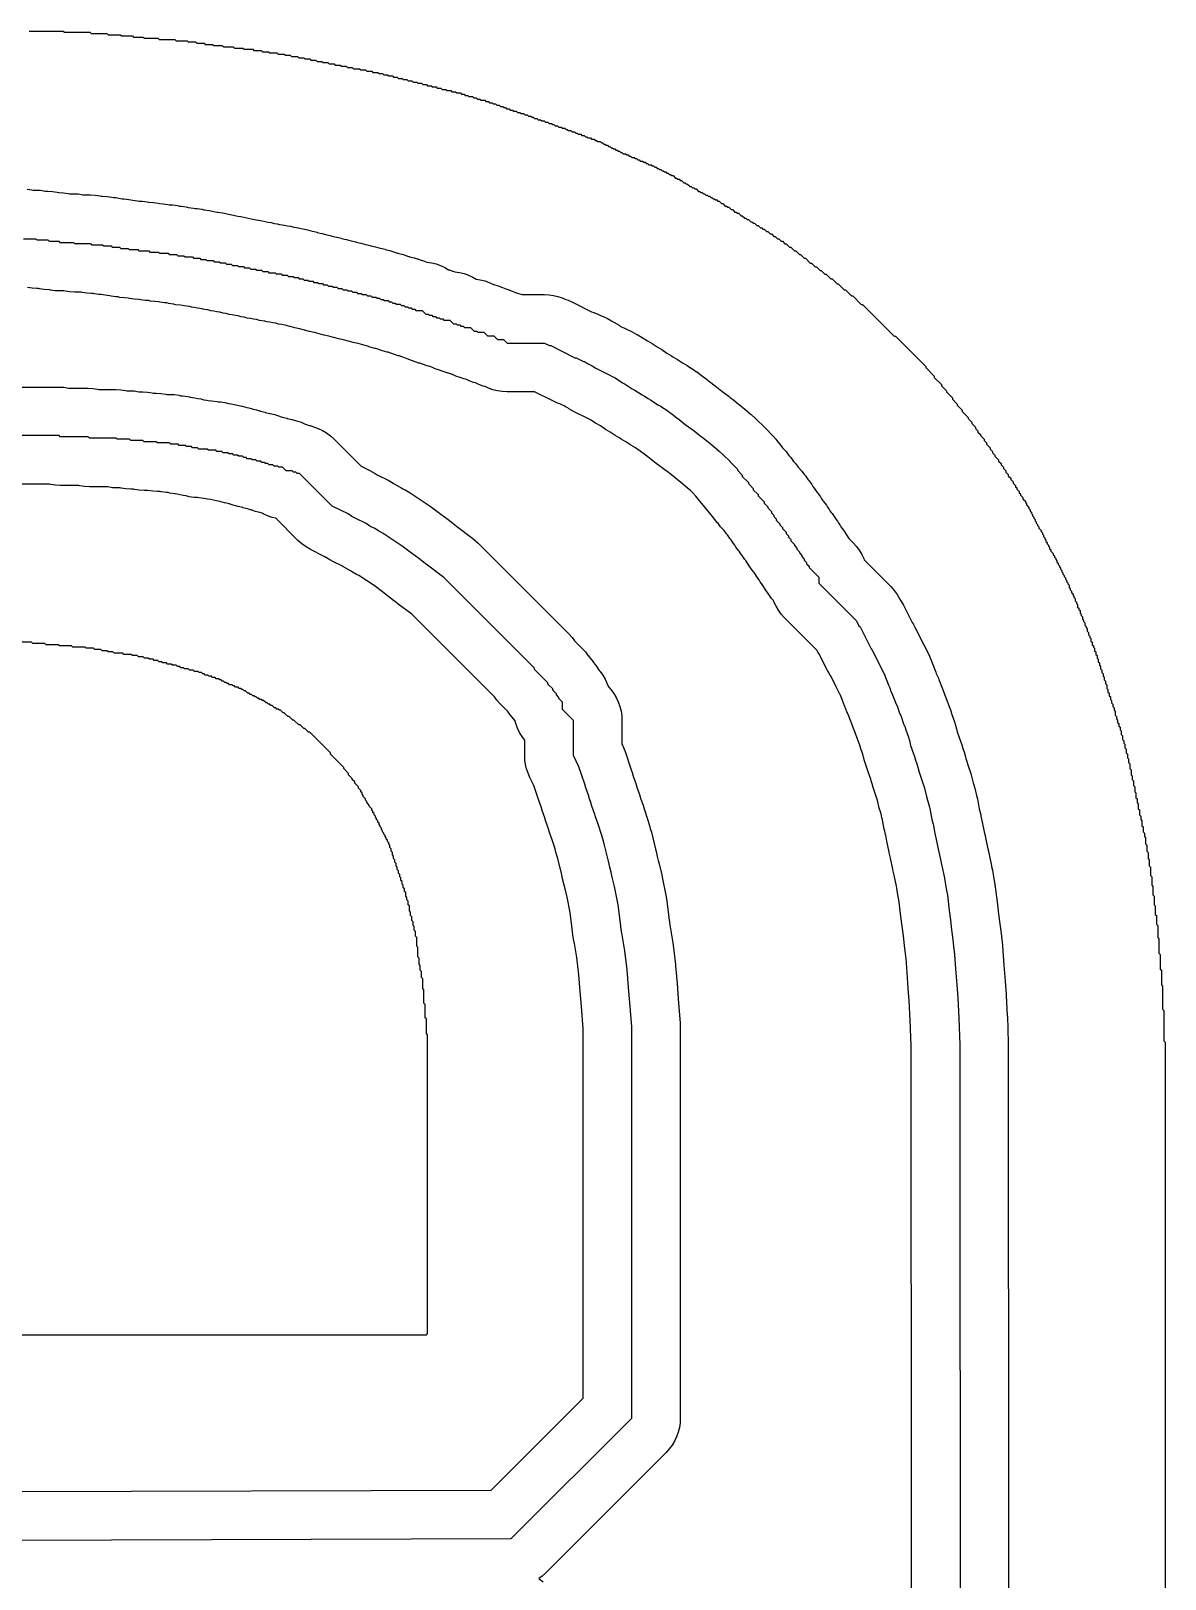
# Model space of a CAD drawing. Header units: millimetres. Extents: x 0 to 1800, y 0 to 406.
# Drawn here: x 373.5 to 466.8, y 188.8 to 316.2 of the extents above; entities that cross this region are included whole.
import ezdxf

# ---------------------------------------------------------------- set-up
doc = ezdxf.new("R2010")
doc.units = ezdxf.units.MM
for name, color, linetype in [('CENTERLINE', 1, 'Continuous'), ('GROOVE_8MM', 3, 'Continuous'), ('OUTLINE', 7, 'Continuous')]:
    doc.layers.add(name, color=color, linetype=linetype)

msp = doc.modelspace()

# ---------------------------------------------------------------- linework, layer by layer
at = {"layer": 'CENTERLINE'}
for points in [[(372.84, 299.11), (373.84, 299.11), (373.94, 299.01), (374.84, 299.01), (374.94, 298.91), (375.74, 298.91), (375.84, 298.81), (376.94, 298.81), (377.04, 298.71), (378.34, 298.71), (378.44, 298.61), (379.34, 298.61), (379.44, 298.51), (380.04, 298.51), (380.14, 298.41), (380.74, 298.41), (380.84, 298.31), (381.44, 298.31), (381.54, 298.21), (382.24, 298.21), (382.34, 298.11), (383.14, 298.11), (383.24, 298.01), (383.94, 298.01), (384.04, 297.91), (384.74, 297.91), (384.84, 297.81), (385.44, 297.81), (385.54, 297.71), (386.04, 297.71), (386.14, 297.61), (386.74, 297.61), (386.84, 297.51), (387.34, 297.51), (387.44, 297.41), (387.84, 297.41), (387.94, 297.31), (388.44, 297.31), (388.54, 297.21), (388.94, 297.21), (389.04, 297.11), (389.44, 297.11), (389.54, 297.01), (389.94, 297.01), (390.04, 296.91), (390.44, 296.91), (390.54, 296.81), (390.94, 296.81), (391.04, 296.71), (391.44, 296.71), (391.54, 296.61), (391.94, 296.61), (392.04, 296.51), (392.44, 296.51), (392.54, 296.41), (392.94, 296.41), (393.04, 296.31), (393.54, 296.31), (393.64, 296.21), (394.04, 296.21), (394.14, 296.11), (394.54, 296.11), (394.64, 296.01), (395.04, 296.01), (395.14, 295.91), (395.44, 295.91), (395.54, 295.81), (395.84, 295.81), (395.94, 295.71), (396.24, 295.71), (396.34, 295.61), (396.64, 295.61), (396.74, 295.51), (397.04, 295.51), (397.14, 295.41), (397.44, 295.41), (397.54, 295.31), (397.84, 295.31), (397.94, 295.21), (398.24, 295.21), (398.34, 295.11), (398.64, 295.11), (398.74, 295.01), (399.04, 295.01), (399.14, 294.91), (399.44, 294.91), (399.54, 294.81), (399.84, 294.81), (399.94, 294.71), (400.24, 294.71), (400.34, 294.61), (400.64, 294.61), (400.74, 294.51), (401.04, 294.51), (401.14, 294.41), (401.44, 294.41), (401.54, 294.31), (401.84, 294.31), (401.94, 294.21), (402.14, 294.21), (402.24, 294.11), (402.44, 294.11), (402.54, 294.01), (402.84, 294.01), (402.94, 293.91), (403.14, 293.91), (403.24, 293.81), (403.44, 293.81), (403.54, 293.71), (403.84, 293.71), (403.94, 293.61), (404.14, 293.61), (404.24, 293.51), (404.44, 293.51), (404.54, 293.41), (404.74, 293.41), (404.84, 293.31), (405.04, 293.31), (405.14, 293.21), (405.64, 293.21), (405.94, 292.91), (406.14, 292.91), (406.24, 292.81), (406.44, 292.81), (406.54, 292.71), (406.74, 292.71), (406.84, 292.61), (407.04, 292.61), (407.14, 292.51), (407.34, 292.51), (407.44, 292.41), (407.94, 292.41), (408.24, 292.11), (408.44, 292.11), (408.54, 292.01), (408.74, 292.01), (408.84, 291.91), (409.04, 291.91), (409.14, 291.81), (409.64, 291.81), (409.94, 291.51), (410.14, 291.51), (410.24, 291.41), (410.74, 291.41), (411.04, 291.11), (411.54, 291.11), (411.84, 290.81), (412.34, 290.81), (412.64, 290.51), (415.73, 290.51), (416.13, 290.31), (416.23, 290.31), (418.23, 289.31), (418.33, 289.31), (418.93, 289.01), (419.01, 289.01), (419.25, 288.85), (419.65, 288.65), (419.95, 288.45), (421.09, 287.88), (421.29, 287.78), (421.49, 287.68), (421.55, 287.65), (422.15, 287.25), (422.35, 287.15), (422.95, 286.75), (423.15, 286.65), (423.75, 286.25), (423.95, 286.15), (424.25, 285.95), (424.45, 285.85), (425.05, 285.45), (425.25, 285.35), (425.28, 285.33), (425.58, 285.13), (425.79, 284.99), (425.82, 284.97), (426.22, 284.67), (426.62, 284.37), (426.81, 284.22), (427.31, 283.82), (427.92, 283.37), (428.32, 283.07), (428.51, 282.92), (428.81, 282.69), (429.18, 282.39), (429.65, 282), (430.09, 281.63), (430.44, 281.33), (431, 280.78), (431, 280.75), (431.6, 280.15), (431.6, 280.05), (432, 279.65), (432, 279.55), (432.5, 279.05), (432.5, 278.95), (432.9, 278.55), (432.9, 278.45), (433.3, 278.05), (433.3, 277.95), (433.8, 277.45), (433.8, 277.35), (434.1, 277.05), (434.1, 276.95), (434.4, 276.65), (434.4, 276.55), (434.6, 276.35), (434.6, 276.25), (434.8, 276.05), (434.8, 275.95), (435.1, 275.65), (435.1, 275.55), (435.3, 275.35), (435.3, 275.25), (435.6, 274.95), (435.6, 274.85), (435.8, 274.65), (435.8, 274.55), (436, 274.35), (436, 274.25), (436.3, 273.95), (436.3, 273.85), (436.5, 273.65), (436.5, 273.55), (436.7, 273.35), (436.7, 273.25), (436.9, 273.05), (436.9, 272.95), (437.1, 272.75), (437.1, 272.65), (437.3, 272.45), (437.3, 272.35), (437.5, 272.15), (437.5, 272.05), (438.3, 271.25), (438.3, 270.75), (441.4, 267.66), (441.6, 267.26), (441.7, 267.16), (442.6, 265.36), (442.7, 265.26), (443.34, 263.96), (443.34, 263.96), (443.74, 263.16), (443.84, 262.86), (443.94, 262.66), (444.04, 262.36), (444.14, 262.16), (444.24, 261.86), (444.34, 261.66), (444.44, 261.36), (444.54, 261.16), (444.64, 260.86), (444.74, 260.66), (444.94, 260.06), (445.04, 259.86), (445.24, 259.26), (445.34, 259.06), (445.37, 258.99), (445.47, 258.69), (445.57, 258.39), (445.67, 258.09), (445.76, 257.81), (445.86, 257.41), (446.17, 256.49), (446.27, 256.19), (446.37, 255.89), (446.46, 255.61), (446.56, 255.21), (446.87, 254.29), (446.96, 254.01), (447.16, 253.21), (447.26, 252.91), (447.4, 252.33), (447.41, 252.32), (447.43, 252.21), (447.61, 251.32), (447.71, 250.92), (447.73, 250.81), (447.83, 250.31), (448.01, 249.42), (448.11, 249.02), (448.31, 248.02), (448.41, 247.62), (448.43, 247.51), (448.61, 246.62), (448.64, 246.48), (448.73, 245.94), (448.83, 245.34), (448.88, 245.08), (449.03, 243.82), (449.13, 243.02), (449.23, 242.22), (449.33, 241.42), (449.4, 240.9), (449.46, 240.2), (449.55, 239.02), (449.65, 237.72), (449.74, 236.64), (449.82, 234.96), (449.9, 232.78), (450, 72.08)], [(371.86, 192.01), (412.98, 192.13), (422.9, 202.05), (422.9, 234.25), (422.74, 236.25), (422.64, 237.5), (422.52, 238.93), (422.34, 240.51), (422.12, 241.83), (422.04, 242.26), (421.98, 242.77), (421.79, 244.3), (421.49, 245.79), (421.3, 246.58), (421.2, 246.98), (421.1, 247.38), (421.09, 247.39), (420.99, 247.89), (420.64, 249.3), (420.54, 249.6), (420.44, 250), (420.13, 250.92), (420.03, 251.22), (419.93, 251.52), (419.83, 251.82), (419.73, 252.12), (419.63, 252.42), (419.53, 252.72), (419.43, 253.02), (419.33, 253.32), (419.23, 253.62), (419.13, 253.92), (419.03, 254.22), (418.56, 255.65), (418.1, 256.57), (418.1, 259.46), (417.2, 260.36), (417.2, 260.96), (416.9, 261.26), (416.9, 261.36), (416.7, 261.56), (416.7, 261.66), (416.4, 261.96), (416.4, 262.06), (416, 262.46), (416, 262.56), (414.9, 263.66), (414.9, 263.76), (407.43, 271.23), (406.08, 272.24), (405.89, 272.39), (405.39, 272.79), (404.78, 273.24), (404.01, 273.82), (402.45, 274.86), (402.05, 275.06), (401.75, 275.26), (401.35, 275.46), (401.05, 275.66), (400.15, 276.11), (400.15, 276.11), (399.85, 276.26), (399.55, 276.46), (398.25, 277.11), (395.56, 279.8), (395.36, 279.8), (395.26, 279.9), (395.06, 279.9), (394.96, 280), (394.46, 280), (394.16, 280.3), (393.86, 280.3), (393.76, 280.4), (393.46, 280.4), (393.36, 280.5), (393.06, 280.5), (392.96, 280.6), (392.76, 280.6), (392.66, 280.7), (392.46, 280.7), (392.36, 280.8), (392.06, 280.8), (391.96, 280.9), (391.66, 280.9), (391.56, 281), (391.26, 281), (391.16, 281.1), (390.96, 281.1), (390.86, 281.2), (390.56, 281.2), (390.46, 281.3), (390.16, 281.3), (390.06, 281.4), (389.76, 281.4), (389.66, 281.5), (389.26, 281.5), (389.16, 281.6), (388.76, 281.6), (388.66, 281.7), (388.06, 281.7), (387.96, 281.8), (387.26, 281.8), (387.16, 281.9), (386.76, 281.9), (386.66, 282), (386.26, 282), (386.16, 282.1), (385.66, 282.1), (385.56, 282.2), (384.96, 282.2), (384.86, 282.3), (383.86, 282.3), (383.76, 282.4), (382.76, 282.4), (382.66, 282.5), (381.66, 282.5), (381.56, 282.6), (380.56, 282.6), (380.46, 282.7), (378.26, 282.7), (378.16, 282.8), (375.86, 282.8), (375.76, 282.9), (359.38, 282.9)]]:
    msp.add_lwpolyline(points, dxfattribs=at)
at = {"layer": 'GROOVE_8MM'}
for points in [[(373.13, 303.19), (373.52, 303.13), (373.62, 303.11), (373.84, 303.11), (374.23, 303.09), (374.62, 303.03), (374.72, 303.01), (374.84, 303.01), (375.23, 302.99), (375.62, 302.93), (375.72, 302.91), (375.74, 302.91), (376.13, 302.89), (376.52, 302.83), (376.62, 302.81), (376.94, 302.81), (377.33, 302.79), (377.72, 302.73), (377.82, 302.71), (378.34, 302.71), (378.73, 302.69), (379.12, 302.63), (379.22, 302.61), (379.34, 302.61), (379.73, 302.59), (380.12, 302.53), (380.26, 302.5), (380.43, 302.49), (380.82, 302.43), (380.96, 302.4), (381.13, 302.39), (381.52, 302.33), (381.66, 302.3), (381.83, 302.29), (382.22, 302.23), (382.33, 302.2), (382.63, 302.19), (383.02, 302.13), (383.12, 302.11), (383.14, 302.11), (383.53, 302.09), (383.92, 302.03), (384.03, 302), (384.33, 301.99), (384.72, 301.93), (384.83, 301.9), (385.13, 301.89), (385.52, 301.83), (385.66, 301.8), (385.83, 301.79), (386.22, 301.73), (386.38, 301.69), (386.43, 301.69), (386.82, 301.63), (386.96, 301.6), (387.13, 301.59), (387.52, 301.53), (387.68, 301.49), (387.73, 301.49), (388.12, 301.43), (388.38, 301.37), (388.62, 301.33), (388.78, 301.29), (388.83, 301.29), (389.22, 301.23), (389.48, 301.17), (389.72, 301.13), (389.98, 301.07), (390.22, 301.03), (390.48, 300.97), (390.72, 300.93), (390.98, 300.87), (391.22, 300.83), (391.48, 300.77), (391.72, 300.73), (391.98, 300.67), (392.22, 300.63), (392.48, 300.57), (392.72, 300.53), (392.98, 300.47), (393.22, 300.43), (393.48, 300.37), (393.72, 300.33), (393.88, 300.29), (393.93, 300.29), (394.32, 300.23), (394.58, 300.17), (394.82, 300.13), (395.08, 300.07), (395.32, 300.03), (395.58, 299.97), (395.82, 299.93), (396.2, 299.84), (396.21, 299.83), (396.22, 299.83), (396.6, 299.74), (396.61, 299.73), (396.62, 299.73), (397, 299.64), (397.01, 299.63), (397.02, 299.63), (397.4, 299.54), (397.41, 299.53), (397.42, 299.53), (397.8, 299.44), (397.81, 299.43), (397.82, 299.43), (398.2, 299.34), (398.21, 299.33), (398.22, 299.33), (398.6, 299.24), (398.61, 299.23), (398.62, 299.23), (399, 299.14), (399.01, 299.13), (399.02, 299.13), (399.4, 299.04), (399.41, 299.03), (399.42, 299.03), (399.8, 298.94), (399.81, 298.93), (399.82, 298.93), (400.2, 298.84), (400.21, 298.83), (400.22, 298.83), (400.6, 298.74), (400.61, 298.73), (400.62, 298.73), (401, 298.64), (401.01, 298.63), (401.02, 298.63), (401.4, 298.54), (401.41, 298.53), (401.42, 298.53), (401.8, 298.44), (401.81, 298.43), (401.82, 298.43), (402.2, 298.34), (402.21, 298.33), (402.22, 298.33), (402.6, 298.24), (402.61, 298.23), (402.62, 298.23), (403, 298.14), (403.24, 298.05), (403.3, 298.04), (403.54, 297.95), (403.6, 297.94), (403.61, 297.93), (403.62, 297.93), (404, 297.84), (404.24, 297.75), (404.3, 297.74), (404.54, 297.65), (404.6, 297.64), (404.61, 297.63), (404.62, 297.63), (405, 297.54), (405.24, 297.45), (405.3, 297.44), (405.54, 297.35), (405.6, 297.34), (405.84, 297.25), (405.9, 297.24), (406.04, 297.19), (406.42, 297.13), (406.8, 297.04), (407.17, 296.9), (407.53, 296.74), (407.83, 296.55), (407.84, 296.55), (407.9, 296.54), (408.14, 296.45), (408.2, 296.44), (408.34, 296.39), (408.72, 296.33), (409.1, 296.24), (409.47, 296.1), (409.83, 295.94), (410.09, 295.78), (410.42, 295.73), (410.8, 295.64), (411.17, 295.5), (411.53, 295.34), (411.54, 295.33), (411.9, 295.24), (412.27, 295.1), (412.54, 294.98), (412.7, 294.94), (413.07, 294.8), (413.34, 294.68), (413.5, 294.64), (413.86, 294.51), (415.73, 294.51), (416.11, 294.49), (416.47, 294.44), (416.83, 294.35), (417.18, 294.24), (417.48, 294.1), (417.68, 294.04), (418.02, 293.89), (419.6, 293.1), (419.78, 293.04), (420.12, 292.89), (420.34, 292.78), (420.54, 292.7), (420.9, 292.54), (421.23, 292.34), (421.26, 292.32), (421.44, 292.23), (421.87, 291.98), (421.96, 291.92), (422.88, 291.46), (423.08, 291.36), (423.28, 291.26), (423.34, 291.23), (423.77, 290.98), (424.19, 290.7), (424.57, 290.48), (424.99, 290.2), (425.37, 289.98), (425.79, 289.7), (426.17, 289.48), (426.29, 289.4), (426.67, 289.18), (427.09, 288.9), (427.47, 288.68), (427.5, 288.66), (427.8, 288.46), (428.01, 288.32), (428.19, 288.19), (428.22, 288.17), (428.62, 287.87), (429.02, 287.57), (429.21, 287.42), (429.31, 287.35), (429.76, 286.99), (430.32, 286.57), (430.72, 286.27), (430.91, 286.12), (431.01, 286.05), (431.31, 285.81), (431.67, 285.52), (431.74, 285.47), (432.21, 285.07), (432.65, 284.7), (432.73, 284.64), (433.07, 284.34), (433.21, 284.21), (433.78, 283.66), (433.91, 283.53), (434.51, 282.89), (434.76, 282.61), (434.92, 282.38), (435.1, 282.19), (435.3, 281.9), (435.33, 281.88), (435.6, 281.59), (435.83, 281.27), (435.83, 281.27), (436, 281.09), (436.23, 280.77), (436.23, 280.77), (436.4, 280.59), (436.6, 280.3), (436.63, 280.28), (436.9, 279.99), (437.13, 279.67), (437.15, 279.64), (437.2, 279.59), (437.43, 279.27), (437.45, 279.24), (437.5, 279.19), (437.73, 278.87), (437.82, 278.71), (437.93, 278.57), (438.02, 278.41), (438.13, 278.27), (438.15, 278.24), (438.2, 278.19), (438.43, 277.87), (438.52, 277.71), (438.63, 277.57), (438.65, 277.54), (438.7, 277.49), (438.93, 277.17), (439.02, 277.01), (439.13, 276.87), (439.22, 276.71), (439.33, 276.57), (439.35, 276.54), (439.4, 276.49), (439.63, 276.17), (439.72, 276.01), (439.83, 275.87), (439.92, 275.71), (440.03, 275.57), (440.12, 275.41), (440.23, 275.27), (440.32, 275.11), (440.43, 274.97), (440.52, 274.81), (440.63, 274.67), (440.72, 274.51), (440.8, 274.4), (441.13, 274.08), (441.4, 273.79), (441.63, 273.47), (441.83, 273.13), (442, 272.78), (442.04, 272.67), (444.22, 270.48), (444.51, 270.16), (444.76, 269.82), (444.97, 269.44), (444.98, 269.43), (445.06, 269.32), (445.27, 268.94), (445.98, 267.53), (446.06, 267.42), (446.27, 267.04), (446.92, 265.75), (447.32, 264.95), (447.54, 264.43), (447.57, 264.34), (447.74, 263.93), (447.77, 263.84), (447.94, 263.43), (447.97, 263.34), (448.14, 262.93), (448.17, 262.84), (448.34, 262.43), (448.37, 262.34), (448.54, 261.93), (448.67, 261.54), (448.84, 261.13), (448.97, 260.74), (449.14, 260.33), (449.16, 260.26), (449.26, 259.96), (449.36, 259.66), (449.46, 259.36), (449.56, 259.07), (449.64, 258.78), (449.7, 258.52), (449.96, 257.76), (450.06, 257.46), (450.16, 257.16), (450.26, 256.87), (450.34, 256.58), (450.4, 256.32), (450.66, 255.56), (450.76, 255.27), (450.84, 254.98), (451, 254.32), (451.06, 254.17), (451.14, 253.88), (451.29, 253.3), (451.29, 253.29), (451.33, 253.1), (451.35, 253), (451.51, 252.2), (451.59, 251.89), (451.63, 251.7), (451.65, 251.6), (451.75, 251.1), (451.91, 250.3), (451.99, 249.99), (452.03, 249.8), (452.21, 248.9), (452.29, 248.59), (452.33, 248.4), (452.35, 248.3), (452.51, 247.5), (452.52, 247.45), (452.59, 247.14), (452.68, 246.6), (452.78, 246), (452.82, 245.74), (452.84, 245.58), (453, 244.32), (453.1, 243.52), (453.2, 242.72), (453.3, 241.92), (453.37, 241.4), (453.38, 241.26), (453.45, 240.56), (453.45, 240.51), (453.54, 239.32), (453.64, 238.02), (453.72, 236.95), (453.73, 236.84), (453.81, 235.16), (453.82, 235.12), (453.9, 232.93), (453.9, 232.78), (454, 72.08)], [(446, 76.07), (445.9, 232.7), (445.82, 234.79), (445.74, 236.39), (445.66, 237.41), (445.56, 238.71), (445.48, 239.87), (445.42, 240.47), (445.36, 240.93), (445.26, 241.73), (445.16, 242.53), (445.06, 243.33), (444.92, 244.5), (444.89, 244.69), (444.79, 245.29), (444.72, 245.67), (444.69, 245.83), (444.51, 246.73), (444.5, 246.74), (444.43, 247.05), (444.39, 247.23), (444.2, 248.14), (444.13, 248.45), (444.09, 248.63), (443.91, 249.53), (443.81, 250.03), (443.8, 250.04), (443.73, 250.35), (443.69, 250.53), (443.51, 251.42), (443.5, 251.44), (443.42, 251.79), (443.37, 251.94), (443.28, 252.24), (443.12, 252.89), (443.07, 253.03), (442.77, 253.94), (442.68, 254.24), (442.62, 254.49), (442.57, 254.63), (442.47, 254.93), (442.37, 255.23), (442.07, 256.14), (441.98, 256.44), (441.92, 256.69), (441.87, 256.83), (441.77, 257.13), (441.67, 257.43), (441.62, 257.58), (441.45, 258), (441.32, 258.38), (441.15, 258.8), (441.02, 259.18), (440.85, 259.6), (440.82, 259.68), (440.65, 260.1), (440.62, 260.18), (440.45, 260.6), (440.42, 260.68), (440.25, 261.1), (440.22, 261.18), (440.05, 261.6), (440.04, 261.63), (439.76, 262.17), (439.76, 262.17), (439.31, 263.08), (439.23, 263.19), (439.02, 263.57), (438.31, 264.98), (438.23, 265.09), (438.14, 265.26), (435.47, 267.92), (435.21, 268.21), (434.98, 268.53), (434.78, 268.86), (434.61, 269.22), (434.56, 269.34), (434.41, 269.51), (434.18, 269.83), (434.08, 269.98), (433.98, 270.13), (433.88, 270.28), (433.78, 270.43), (433.68, 270.58), (433.58, 270.73), (433.48, 270.88), (433.38, 271.03), (433.28, 271.18), (433.18, 271.33), (433.08, 271.48), (432.98, 271.63), (432.96, 271.66), (432.91, 271.71), (432.68, 272.03), (432.58, 272.18), (432.48, 272.33), (432.38, 272.48), (432.28, 272.63), (432.26, 272.66), (432.21, 272.71), (431.98, 273.03), (431.88, 273.18), (431.78, 273.33), (431.76, 273.36), (431.71, 273.41), (431.48, 273.73), (431.38, 273.88), (431.28, 274.03), (431.18, 274.18), (431.08, 274.33), (431.06, 274.36), (431.01, 274.41), (430.78, 274.73), (430.76, 274.76), (430.71, 274.81), (430.5, 275.09), (430.47, 275.12), (430.21, 275.41), (429.98, 275.73), (429.97, 275.73), (429.81, 275.91), (429.58, 276.23), (429.57, 276.23), (429.41, 276.41), (429.2, 276.69), (429.17, 276.72), (428.91, 277.01), (428.68, 277.33), (428.67, 277.33), (428.51, 277.51), (428.3, 277.79), (428.17, 277.92), (427.93, 278.19), (427.73, 278.38), (427.49, 278.59), (427.09, 278.93), (426.65, 279.3), (426.31, 279.57), (426.06, 279.76), (425.92, 279.87), (425.52, 280.17), (424.91, 280.62), (424.81, 280.7), (424.36, 281.06), (424.22, 281.17), (423.82, 281.47), (423.48, 281.72), (423.36, 281.8), (423.22, 281.9), (422.83, 282.12), (422.42, 282.4), (422.03, 282.62), (421.92, 282.7), (421.53, 282.92), (421.12, 283.2), (420.73, 283.42), (420.32, 283.7), (419.93, 283.92), (419.54, 284.18), (419.5, 284.2), (419.3, 284.3), (418.16, 284.87), (417.73, 285.12), (417.64, 285.18), (417.46, 285.27), (417.33, 285.35), (417.15, 285.43), (416.97, 285.52), (416.78, 285.58), (416.45, 285.73), (414.89, 286.51), (412.64, 286.51), (412.25, 286.53), (411.86, 286.58), (411.48, 286.68), (411.11, 286.81), (410.84, 286.94), (410.68, 286.98), (410.31, 287.11), (410.04, 287.24), (409.88, 287.28), (409.51, 287.41), (409.24, 287.54), (409.08, 287.58), (408.85, 287.66), (408.78, 287.68), (408.41, 287.81), (408.14, 287.94), (407.98, 287.98), (407.75, 288.06), (407.68, 288.08), (407.45, 288.16), (407.38, 288.18), (407.15, 288.26), (407.08, 288.28), (406.71, 288.41), (406.44, 288.54), (406.28, 288.58), (406.05, 288.66), (405.98, 288.68), (405.75, 288.76), (405.68, 288.78), (405.45, 288.86), (405.38, 288.88), (405.15, 288.96), (405.08, 288.98), (404.85, 289.06), (404.78, 289.08), (404.41, 289.21), (404.14, 289.34), (403.98, 289.38), (403.75, 289.46), (403.68, 289.48), (403.45, 289.56), (403.38, 289.58), (403.15, 289.66), (403.08, 289.68), (402.85, 289.76), (402.78, 289.78), (402.77, 289.78), (402.76, 289.78), (402.38, 289.88), (402.15, 289.96), (402.08, 289.98), (401.85, 290.06), (401.78, 290.08), (401.77, 290.08), (401.76, 290.08), (401.38, 290.18), (401.15, 290.26), (401.08, 290.28), (400.85, 290.36), (400.78, 290.38), (400.77, 290.38), (400.76, 290.38), (400.38, 290.48), (400.37, 290.48), (400.36, 290.48), (399.98, 290.58), (399.97, 290.58), (399.96, 290.58), (399.58, 290.68), (399.57, 290.68), (399.56, 290.68), (399.18, 290.78), (399.17, 290.78), (399.16, 290.78), (398.78, 290.88), (398.77, 290.88), (398.76, 290.88), (398.38, 290.98), (398.37, 290.98), (398.36, 290.98), (397.98, 291.08), (397.97, 291.08), (397.96, 291.08), (397.58, 291.18), (397.57, 291.18), (397.56, 291.18), (397.18, 291.28), (397.17, 291.28), (397.16, 291.28), (396.78, 291.38), (396.77, 291.38), (396.76, 291.38), (396.38, 291.48), (396.37, 291.48), (396.36, 291.48), (395.98, 291.58), (395.97, 291.58), (395.96, 291.58), (395.58, 291.68), (395.57, 291.68), (395.56, 291.68), (395.18, 291.78), (395.17, 291.78), (395.16, 291.78), (394.78, 291.88), (394.77, 291.88), (394.76, 291.88), (394.38, 291.98), (394.37, 291.98), (394.36, 291.98), (394.11, 292.05), (393.86, 292.08), (393.61, 292.15), (393.36, 292.18), (393.11, 292.25), (392.86, 292.28), (392.7, 292.32), (392.65, 292.33), (392.26, 292.38), (392.01, 292.45), (391.76, 292.48), (391.51, 292.55), (391.26, 292.58), (391.01, 292.65), (390.76, 292.68), (390.51, 292.75), (390.26, 292.78), (390.01, 292.85), (389.76, 292.88), (389.51, 292.95), (389.26, 292.98), (389.01, 293.05), (388.76, 293.08), (388.51, 293.15), (388.26, 293.18), (388.01, 293.25), (387.76, 293.28), (387.6, 293.32), (387.55, 293.33), (387.16, 293.38), (386.91, 293.45), (386.66, 293.48), (386.5, 293.52), (386.45, 293.53), (386.06, 293.58), (385.93, 293.62), (385.75, 293.63), (385.36, 293.68), (385.2, 293.72), (385.15, 293.73), (384.76, 293.78), (384.63, 293.82), (384.45, 293.83), (384.06, 293.88), (383.95, 293.91), (383.65, 293.93), (383.26, 293.98), (383.15, 294.01), (382.85, 294.03), (382.46, 294.08), (382.37, 294.11), (382.34, 294.11), (381.95, 294.13), (381.56, 294.18), (381.45, 294.21), (381.15, 294.23), (380.76, 294.28), (380.63, 294.32), (380.45, 294.33), (380.06, 294.38), (379.93, 294.42), (379.75, 294.43), (379.36, 294.48), (379.23, 294.52), (379.05, 294.53), (378.66, 294.58), (378.57, 294.61), (378.44, 294.61), (378.05, 294.63), (377.66, 294.68), (377.57, 294.71), (377.04, 294.71), (376.65, 294.73), (376.26, 294.78), (376.17, 294.81), (375.84, 294.81), (375.45, 294.83), (375.06, 294.88), (374.97, 294.91), (374.94, 294.91), (374.55, 294.93), (374.16, 294.98), (374.07, 295.01), (373.94, 295.01), (373.55, 295.03), (373.16, 295.08)], [(359.38, 286.9), (375.76, 286.9), (376.15, 286.88), (376.54, 286.82), (376.63, 286.8), (378.16, 286.8), (378.55, 286.78), (378.94, 286.72), (379.03, 286.7), (380.46, 286.7), (380.85, 286.68), (381.24, 286.62), (381.33, 286.6), (381.56, 286.6), (381.95, 286.58), (382.34, 286.52), (382.43, 286.5), (382.66, 286.5), (383.05, 286.48), (383.44, 286.42), (383.53, 286.4), (383.76, 286.4), (384.15, 286.38), (384.54, 286.32), (384.63, 286.3), (384.86, 286.3), (385.25, 286.28), (385.64, 286.22), (385.77, 286.19), (385.95, 286.18), (386.34, 286.12), (386.5, 286.09), (386.55, 286.08), (386.94, 286.02), (387.19, 285.96), (387.44, 285.92), (387.69, 285.86), (387.94, 285.82), (388.05, 285.8), (388.35, 285.78), (388.74, 285.72), (388.87, 285.69), (389.05, 285.68), (389.44, 285.62), (389.69, 285.56), (389.94, 285.52), (390.19, 285.46), (390.44, 285.42), (390.82, 285.33), (390.83, 285.33), (390.84, 285.32), (391.22, 285.23), (391.23, 285.23), (391.24, 285.22), (391.62, 285.13), (391.63, 285.13), (391.64, 285.12), (392.02, 285.03), (392.25, 284.95), (392.32, 284.93), (392.33, 284.93), (392.34, 284.92), (392.72, 284.83), (392.73, 284.83), (392.74, 284.82), (393.12, 284.73), (393.13, 284.73), (393.14, 284.72), (393.52, 284.63), (393.75, 284.55), (393.82, 284.53), (394.05, 284.45), (394.12, 284.43), (394.13, 284.43), (394.14, 284.42), (394.52, 284.33), (394.53, 284.33), (394.54, 284.32), (394.92, 284.23), (394.93, 284.23), (394.94, 284.22), (395.32, 284.13), (395.69, 284), (395.96, 283.87), (396.12, 283.83), (396.35, 283.75), (396.42, 283.73), (396.65, 283.65), (396.72, 283.63), (397.09, 283.5), (397.44, 283.33), (397.78, 283.13), (398.1, 282.89), (398.39, 282.63), (400.62, 280.4), (401.34, 280.04), (401.77, 279.79), (401.86, 279.73), (401.94, 279.69), (401.94, 279.69), (402.84, 279.24), (403.27, 278.99), (403.36, 278.93), (403.54, 278.84), (403.97, 278.59), (404.06, 278.53), (404.24, 278.44), (404.67, 278.19), (406.22, 277.15), (406.41, 277.02), (407.18, 276.44), (407.79, 275.99), (407.89, 275.91), (408.34, 275.55), (408.48, 275.44), (409.83, 274.43), (410.26, 274.05), (417.73, 266.59), (417.99, 266.3), (418.2, 266.02), (418.83, 265.39), (419.09, 265.1), (419.32, 264.78), (419.33, 264.78), (419.49, 264.6), (419.72, 264.28), (419.74, 264.25), (419.79, 264.2), (420.02, 263.88), (420.12, 263.73), (420.22, 263.58), (420.24, 263.55), (420.29, 263.5), (420.52, 263.18), (420.72, 262.85), (420.89, 262.49), (420.99, 262.22), (421.19, 262), (421.42, 261.68), (421.62, 261.35), (421.79, 260.99), (421.92, 260.62), (422.02, 260.24), (422.08, 259.85), (422.1, 259.46), (422.1, 257.51), (422.14, 257.44), (422.35, 256.91), (422.83, 255.48), (422.93, 255.18), (423.03, 254.88), (423.13, 254.58), (423.23, 254.28), (423.33, 253.98), (423.43, 253.68), (423.53, 253.38), (423.63, 253.08), (423.73, 252.78), (423.83, 252.48), (423.93, 252.18), (424.23, 251.27), (424.32, 250.97), (424.38, 250.72), (424.43, 250.57), (424.52, 250.27), (424.87, 248.86), (424.91, 248.68), (425, 248.26), (425.08, 247.95), (425.18, 247.55), (425.37, 246.76), (425.41, 246.58), (425.71, 245.08), (425.76, 244.79), (425.95, 243.27), (425.96, 243.22), (426, 242.87), (426.05, 242.62), (426.07, 242.49), (426.29, 241.17), (426.32, 240.96), (426.5, 239.37), (426.51, 239.26), (426.63, 237.83), (426.73, 236.58), (426.73, 236.55), (426.89, 234.56), (426.9, 234.25), (426.9, 202.05), (426.88, 201.66), (426.82, 201.27), (426.72, 200.89), (426.59, 200.52), (426.42, 200.16), (426.22, 199.83), (425.99, 199.51), (425.73, 199.22), (415.81, 189.3), (415.52, 189.04), (415.25, 188.84), (415.28, 188.83), (415.6, 188.59)], [(371.85, 196.01), (411.32, 196.12), (418.9, 203.7), (418.9, 234.1), (418.76, 235.93), (418.65, 237.17), (418.54, 238.54), (418.38, 239.96), (418.19, 241.11), (418.12, 241.47), (418.06, 241.82), (418.01, 242.31), (417.84, 243.66), (417.59, 244.91), (417.41, 245.61), (417.31, 246.01), (417.21, 246.42), (417.17, 246.61), (417.09, 247.01), (416.8, 248.19), (416.74, 248.34), (416.66, 248.63), (416.6, 248.89), (416.34, 249.65), (416.24, 249.95), (416.14, 250.25), (416.04, 250.55), (415.94, 250.85), (415.84, 251.15), (415.74, 251.45), (415.64, 251.75), (415.54, 252.05), (415.44, 252.35), (415.34, 252.65), (415.24, 252.95), (414.85, 254.11), (414.52, 254.78), (414.37, 255.12), (414.25, 255.47), (414.17, 255.83), (414.11, 256.2), (414.1, 256.57), (414.1, 257.84), (413.87, 258.14), (413.67, 258.48), (413.5, 258.83), (413.37, 259.2), (413.32, 259.41), (413.3, 259.42), (413.07, 259.74), (413.07, 259.74), (412.9, 259.92), (412.7, 260.21), (412.07, 260.83), (411.8, 261.12), (411.6, 261.41), (404.81, 268.2), (403.68, 269.04), (403.49, 269.19), (403.39, 269.26), (402.94, 269.62), (402.38, 270.04), (401.69, 270.56), (400.44, 271.39), (400.26, 271.48), (399.83, 271.73), (399.74, 271.79), (399.56, 271.88), (399.13, 272.13), (399.04, 272.19), (398.36, 272.53), (398.06, 272.68), (397.63, 272.93), (397.54, 272.99), (396.46, 273.53), (396.09, 273.74), (395.74, 273.99), (395.42, 274.28), (393.61, 276.1), (393.3, 276.17), (392.93, 276.31), (392.57, 276.47), (392.48, 276.53), (392.3, 276.57), (392.29, 276.58), (392.28, 276.58), (391.9, 276.67), (391.66, 276.76), (391.6, 276.77), (391.36, 276.86), (391.3, 276.87), (391.29, 276.88), (391.28, 276.88), (390.9, 276.97), (390.89, 276.98), (390.88, 276.98), (390.5, 277.07), (390.49, 277.08), (390.48, 277.08), (390.1, 277.17), (389.86, 277.26), (389.8, 277.27), (389.79, 277.28), (389.78, 277.28), (389.4, 277.37), (389.39, 277.38), (389.38, 277.38), (389, 277.47), (388.99, 277.48), (388.98, 277.48), (388.72, 277.54), (388.48, 277.58), (388.22, 277.64), (387.98, 277.68), (387.84, 277.71), (387.67, 277.72), (387.28, 277.78), (387.17, 277.81), (386.87, 277.82), (386.48, 277.88), (386.22, 277.94), (385.98, 277.98), (385.72, 278.04), (385.48, 278.08), (385.32, 278.12), (385.27, 278.12), (384.88, 278.18), (384.74, 278.21), (384.57, 278.22), (384.18, 278.28), (384.08, 278.3), (383.86, 278.3), (383.47, 278.32), (383.08, 278.38), (382.98, 278.4), (382.76, 278.4), (382.37, 278.42), (381.98, 278.48), (381.88, 278.5), (381.66, 278.5), (381.27, 278.52), (380.88, 278.58), (380.78, 278.6), (380.56, 278.6), (380.17, 278.62), (379.78, 278.68), (379.68, 278.7), (378.26, 278.7), (377.87, 278.72), (377.48, 278.78), (377.38, 278.8), (375.86, 278.8), (375.47, 278.82), (375.08, 278.88), (374.98, 278.9), (359.41, 278.9)]]:
    msp.add_lwpolyline(points, dxfattribs=at)
at = {"layer": 'OUTLINE'}
for points in [[(373.3, 316.2), (376.1, 316.2), (376.2, 316.1), (378.3, 316.1), (378.4, 316), (379.7, 316), (379.8, 315.9), (380.8, 315.9), (380.9, 315.8), (381.8, 315.8), (381.9, 315.7), (382.7, 315.7), (382.8, 315.6), (383.9, 315.6), (384, 315.5), (385.3, 315.5), (385.4, 315.4), (386.3, 315.4), (386.4, 315.3), (387, 315.3), (387.1, 315.2), (387.7, 315.2), (387.8, 315.1), (388.4, 315.1), (388.5, 315), (389.2, 315), (389.3, 314.9), (390.1, 314.9), (390.2, 314.8), (390.9, 314.8), (391, 314.7), (391.7, 314.7), (391.8, 314.6), (392.4, 314.6), (392.5, 314.5), (393, 314.5), (393.1, 314.4), (393.7, 314.4), (393.8, 314.3), (394.3, 314.3), (394.4, 314.2), (394.8, 314.2), (394.9, 314.1), (395.4, 314.1), (395.5, 314), (395.9, 314), (396, 313.9), (396.4, 313.9), (396.5, 313.8), (396.9, 313.8), (397, 313.7), (397.4, 313.7), (397.5, 313.6), (397.9, 313.6), (398, 313.5), (398.4, 313.5), (398.5, 313.4), (398.9, 313.4), (399, 313.3), (399.4, 313.3), (399.5, 313.2), (399.9, 313.2), (400, 313.1), (400.5, 313.1), (400.6, 313), (401, 313), (401.1, 312.9), (401.5, 312.9), (401.6, 312.8), (402, 312.8), (402.1, 312.7), (402.4, 312.7), (402.5, 312.6), (402.8, 312.6), (402.9, 312.5), (403.2, 312.5), (403.3, 312.4), (403.6, 312.4), (403.7, 312.3), (404, 312.3), (404.1, 312.2), (404.4, 312.2), (404.5, 312.1), (404.8, 312.1), (404.9, 312), (405.2, 312), (405.3, 311.9), (405.6, 311.9), (405.7, 311.8), (406, 311.8), (406.1, 311.7), (406.4, 311.7), (406.5, 311.6), (406.8, 311.6), (406.9, 311.5), (407.2, 311.5), (407.3, 311.4), (407.6, 311.4), (407.7, 311.3), (408, 311.3), (408.1, 311.2), (408.4, 311.2), (408.5, 311.1), (408.8, 311.1), (408.9, 311), (409.1, 311), (409.2, 310.9), (409.4, 310.9), (409.5, 310.8), (409.8, 310.8), (409.9, 310.7), (410.1, 310.7), (410.2, 310.6), (410.4, 310.6), (410.5, 310.5), (410.8, 310.5), (410.9, 310.4), (411.1, 310.4), (411.2, 310.3), (411.4, 310.3), (411.5, 310.2), (411.7, 310.2), (411.8, 310.1), (412, 310.1), (412.1, 310), (412.3, 310), (412.4, 309.9), (412.5, 309.9), (412.6, 309.8), (412.8, 309.8), (412.9, 309.7), (413.1, 309.7), (413.2, 309.6), (413.4, 309.6), (413.5, 309.5), (413.7, 309.5), (413.8, 309.4), (414, 309.4), (414.1, 309.3), (414.3, 309.3), (414.4, 309.2), (414.6, 309.2), (414.7, 309.1), (414.8, 309.1), (414.9, 309), (415.1, 309), (415.2, 308.9), (415.4, 308.9), (415.5, 308.8), (415.7, 308.8), (415.8, 308.7), (416, 308.7), (416.1, 308.6), (416.3, 308.6), (416.4, 308.5), (416.5, 308.5), (416.6, 308.4), (416.8, 308.4), (416.9, 308.3), (417.1, 308.3), (417.2, 308.2), (417.4, 308.2), (417.5, 308.1), (417.6, 308.1), (417.7, 308), (417.9, 308), (418, 307.9), (418.2, 307.9), (418.3, 307.8), (418.4, 307.8), (418.5, 307.7), (418.7, 307.7), (418.8, 307.6), (419, 307.6), (419.1, 307.5), (419.2, 307.5), (419.3, 307.4), (419.5, 307.4), (419.6, 307.3), (419.8, 307.3), (419.9, 307.2), (420, 307.2), (420.1, 307.1), (420.3, 307.1), (420.4, 307), (420.5, 307), (420.6, 306.9), (420.7, 306.9), (420.8, 306.8), (420.9, 306.8), (421, 306.7), (421.1, 306.7), (421.2, 306.6), (421.3, 306.6), (421.4, 306.5), (421.5, 306.5), (421.6, 306.4), (421.7, 306.4), (421.8, 306.3), (421.9, 306.3), (422, 306.2), (422.1, 306.2), (422.2, 306.1), (422.4, 306.1), (422.5, 306), (422.6, 306), (422.7, 305.9), (422.8, 305.9), (422.9, 305.8), (423.1, 305.8), (423.2, 305.7), (423.3, 305.7), (423.4, 305.6), (423.5, 305.6), (423.6, 305.5), (423.8, 305.5), (423.9, 305.4), (424, 305.4), (424.1, 305.3), (424.2, 305.3), (424.3, 305.2), (424.5, 305.2), (424.6, 305.1), (424.7, 305.1), (424.8, 305), (424.9, 305), (425, 304.9), (425.1, 304.9), (425.2, 304.8), (425.3, 304.8), (425.4, 304.7), (425.5, 304.7), (425.6, 304.6), (425.7, 304.6), (425.8, 304.5), (425.9, 304.5), (426, 304.4), (426.1, 304.4), (426.2, 304.3), (426.3, 304.3), (426.5, 304.1), (426.6, 304.1), (426.7, 304), (426.8, 304), (426.9, 303.9), (427, 303.9), (427.2, 303.7), (427.3, 303.7), (427.4, 303.6), (427.5, 303.6), (427.7, 303.4), (427.8, 303.4), (427.9, 303.3), (428, 303.3), (428.1, 303.2), (428.2, 303.2), (428.4, 303), (428.5, 303), (428.6, 302.9), (428.7, 302.9), (428.8, 302.8), (428.9, 302.8), (429, 302.7), (429.1, 302.7), (429.2, 302.6), (429.3, 302.6), (429.4, 302.5), (429.5, 302.5), (429.6, 302.4), (429.7, 302.4), (429.8, 302.3), (429.9, 302.3), (430, 302.2), (430.1, 302.2), (430.3, 302), (430.4, 302), (430.6, 301.8), (430.7, 301.8), (430.8, 301.7), (430.9, 301.7), (431.1, 301.5), (431.2, 301.5), (431.4, 301.3), (431.5, 301.3), (431.6, 301.2), (431.7, 301.2), (431.9, 301), (432, 301), (432.2, 300.8), (432.3, 300.8), (432.4, 300.7), (432.5, 300.7), (432.7, 300.5), (432.8, 300.5), (432.9, 300.4), (433, 300.4), (433.2, 300.2), (433.3, 300.2), (433.5, 300), (433.6, 300), (433.7, 299.9), (433.8, 299.9), (434, 299.7), (434.1, 299.7), (434.3, 299.5), (434.4, 299.5), (434.6, 299.3), (434.7, 299.3), (434.9, 299.1), (435, 299.1), (435.2, 298.9), (435.3, 298.9), (435.5, 298.7), (435.6, 298.7), (435.9, 298.4), (436, 298.4), (436.3, 298.1), (436.4, 298.1), (436.7, 297.8), (436.8, 297.8), (437.1, 297.5), (437.2, 297.5), (437.6, 297.1), (437.7, 297.1), (438, 296.8), (438.1, 296.8), (438.4, 296.5), (438.5, 296.5), (438.8, 296.2), (438.9, 296.2), (439.3, 295.8), (439.4, 295.8), (439.8, 295.4), (439.9, 295.4), (440.4, 294.9), (440.5, 294.9), (441, 294.4), (441.1, 294.4), (441.8, 293.7), (441.9, 293.7), (444.5, 291.1), (444.6, 291.1), (447.1, 288.6), (447.1, 288.5), (447.8, 287.8), (447.8, 287.7), (448.4, 287.1), (448.4, 287), (448.8, 286.6), (448.8, 286.5), (449.3, 286), (449.3, 285.9), (449.7, 285.5), (449.7, 285.4), (450.1, 285), (450.1, 284.9), (450.6, 284.4), (450.6, 284.3), (450.9, 284), (450.9, 283.9), (451.2, 283.6), (451.2, 283.5), (451.4, 283.3), (451.4, 283.2), (451.6, 283), (451.6, 282.9), (451.9, 282.6), (451.9, 282.5), (452.1, 282.3), (452.1, 282.2), (452.4, 281.9), (452.4, 281.8), (452.6, 281.6), (452.6, 281.5), (452.8, 281.3), (452.8, 281.2), (453.1, 280.9), (453.1, 280.8), (453.3, 280.6), (453.3, 280.5), (453.5, 280.3), (453.5, 280.2), (453.7, 280), (453.7, 279.9), (453.9, 279.7), (453.9, 279.6), (454.1, 279.4), (454.1, 279.3), (454.3, 279.1), (454.3, 279), (454.5, 278.8), (454.5, 278.7), (454.6, 278.6), (454.6, 278.5), (454.8, 278.3), (454.8, 278.2), (454.9, 278.1), (454.9, 278), (455.1, 277.8), (455.1, 277.7), (455.3, 277.5), (455.3, 277.4), (455.4, 277.3), (455.4, 277.2), (455.6, 277), (455.6, 276.9), (455.7, 276.8), (455.7, 276.7), (455.8, 276.6), (455.8, 276.5), (455.9, 276.4), (455.9, 276.3), (456, 276.2), (456, 276.1), (456.1, 276), (456.1, 275.9), (456.2, 275.8), (456.2, 275.7), (456.3, 275.6), (456.3, 275.5), (456.4, 275.4), (456.4, 275.3), (456.6, 275.1), (456.6, 275), (456.7, 274.9), (456.7, 274.8), (456.8, 274.7), (456.8, 274.6), (456.9, 274.5), (456.9, 274.4), (457, 274.3), (457, 274.2), (457.1, 274.1), (457.1, 274), (457.2, 273.9), (457.2, 273.8), (457.3, 273.7), (457.3, 273.6), (457.4, 273.5), (457.4, 273.4), (457.6, 273.2), (457.6, 273.1), (457.7, 273), (457.7, 272.9), (457.8, 272.8), (457.8, 272.7), (457.9, 272.6), (457.9, 272.5), (458, 272.4), (458, 272.3), (458.1, 272.2), (458.1, 272.1), (458.2, 272), (458.2, 271.9), (458.3, 271.8), (458.3, 271.7), (458.4, 271.6), (458.4, 271.5), (458.5, 271.4), (458.5, 271.3), (458.6, 271.2), (458.6, 271.1), (458.7, 271), (458.7, 270.9), (458.8, 270.8), (458.8, 270.7), (458.9, 270.6), (458.9, 270.4), (459, 270.3), (459, 270.2), (459.1, 270.1), (459.1, 270), (459.2, 269.9), (459.2, 269.8), (459.3, 269.7), (459.3, 269.6), (459.4, 269.5), (459.4, 269.3), (459.5, 269.2), (459.5, 269.1), (459.6, 269), (459.6, 268.8), (459.7, 268.7), (459.7, 268.6), (459.8, 268.5), (459.8, 268.3), (459.9, 268.2), (459.9, 268.1), (460, 268), (460, 267.8), (460.1, 267.7), (460.1, 267.6), (460.2, 267.5), (460.2, 267.3), (460.3, 267.2), (460.3, 267.1), (460.4, 267), (460.4, 266.8), (460.5, 266.7), (460.5, 266.5), (460.6, 266.4), (460.6, 266.3), (460.7, 266.2), (460.7, 266), (460.8, 265.9), (460.8, 265.7), (460.9, 265.6), (460.9, 265.5), (461, 265.4), (461, 265.2), (461.1, 265.1), (461.1, 264.9), (461.2, 264.8), (461.2, 264.6), (461.3, 264.5), (461.3, 264.3), (461.4, 264.2), (461.4, 264), (461.5, 263.9), (461.5, 263.7), (461.6, 263.6), (461.6, 263.4), (461.7, 263.3), (461.7, 263.1), (461.8, 263), (461.8, 262.8), (461.9, 262.7), (461.9, 262.5), (462, 262.4), (462, 262.1), (462.1, 262), (462.1, 261.8), (462.2, 261.7), (462.2, 261.5), (462.3, 261.4), (462.3, 261.2), (462.4, 261.1), (462.4, 260.9), (462.5, 260.8), (462.5, 260.6), (462.6, 260.5), (462.6, 260.3), (462.7, 260.2), (462.7, 259.9), (462.8, 259.8), (462.8, 259.6), (462.9, 259.5), (462.9, 259.3), (463, 259.2), (463, 259), (463.1, 258.9), (463.1, 258.7), (463.2, 258.6), (463.2, 258.3), (463.3, 258.2), (463.3, 257.9), (463.4, 257.8), (463.4, 257.6), (463.5, 257.5), (463.5, 257.2), (463.6, 257.1), (463.6, 256.8), (463.7, 256.7), (463.7, 256.4), (463.8, 256.3), (463.8, 256), (463.9, 255.9), (463.9, 255.5), (464, 255.4), (464, 255), (464.1, 254.9), (464.1, 254.6), (464.2, 254.5), (464.2, 254.1), (464.3, 254), (464.3, 253.6), (464.4, 253.5), (464.4, 253.1), (464.5, 253), (464.5, 252.7), (464.6, 252.6), (464.6, 252.2), (464.7, 252.1), (464.7, 251.7), (464.8, 251.6), (464.8, 251.3), (464.9, 251.2), (464.9, 250.8), (465, 250.7), (465, 250.3), (465.1, 250.2), (465.1, 249.9), (465.2, 249.8), (465.2, 249.3), (465.3, 249.2), (465.3, 248.7), (465.4, 248.6), (465.4, 248.1), (465.5, 248), (465.5, 247.5), (465.6, 247.4), (465.6, 246.7), (465.7, 246.6), (465.7, 245.9), (465.8, 245.8), (465.8, 245.1), (465.9, 245), (465.9, 244.3), (466, 244.2), (466, 243.5), (466.1, 243.4), (466.1, 242.7), (466.2, 242.6), (466.2, 241.6), (466.3, 241.5), (466.3, 240.3), (466.4, 240.2), (466.4, 239), (466.5, 238.9), (466.5, 237.7), (466.6, 237.6), (466.6, 235.7), (466.7, 235.6), (466.7, 233.1), (466.8, 233), (466.8, 63.2)], [(371.7, 208.9), (406, 208.9), (406.1, 209), (406.1, 233.6), (406, 233.7), (406, 234.9), (405.9, 235), (405.9, 236.1), (405.8, 236.2), (405.8, 237.3), (405.7, 237.4), (405.7, 238.2), (405.6, 238.3), (405.6, 238.8), (405.5, 238.9), (405.5, 239.3), (405.4, 239.4), (405.4, 239.9), (405.3, 240), (405.3, 240.8), (405.2, 240.9), (405.2, 241.6), (405.1, 241.7), (405.1, 242.1), (405, 242.2), (405, 242.5), (404.9, 242.6), (404.9, 242.9), (404.8, 243), (404.8, 243.3), (404.7, 243.4), (404.7, 243.7), (404.6, 243.8), (404.6, 244.2), (404.5, 244.3), (404.5, 244.6), (404.4, 244.7), (404.4, 244.9), (404.3, 245), (404.3, 245.3), (404.2, 245.4), (404.2, 245.6), (404.1, 245.7), (404.1, 245.9), (404, 246), (404, 246.2), (403.9, 246.3), (403.9, 246.5), (403.8, 246.6), (403.8, 246.8), (403.7, 246.9), (403.7, 247.1), (403.6, 247.2), (403.6, 247.4), (403.5, 247.5), (403.5, 247.7), (403.4, 247.8), (403.4, 248), (403.3, 248.1), (403.3, 248.3), (403.2, 248.4), (403.2, 248.6), (403.1, 248.7), (403.1, 248.9), (403, 249), (403, 249.2), (402.9, 249.3), (402.9, 249.4), (402.8, 249.5), (402.8, 249.6), (402.7, 249.7), (402.7, 249.8), (402.6, 249.9), (402.6, 250), (402.5, 250.1), (402.5, 250.2), (402.4, 250.3), (402.4, 250.4), (402.3, 250.5), (402.3, 250.6), (402.2, 250.7), (402.2, 250.8), (402.1, 250.9), (402.1, 251), (402, 251.1), (402, 251.2), (401.9, 251.3), (401.9, 251.4), (401.8, 251.5), (401.8, 251.6), (401.7, 251.7), (401.7, 251.8), (401.6, 251.9), (401.6, 252), (401.5, 252.1), (401.5, 252.2), (401.3, 252.4), (401.3, 252.5), (401.1, 252.7), (401.1, 252.8), (401, 252.9), (401, 253), (400.8, 253.2), (400.8, 253.3), (400.7, 253.4), (400.7, 253.5), (400.6, 253.6), (400.6, 253.7), (400.4, 253.9), (400.4, 254), (400.1, 254.3), (400.1, 254.4), (399.9, 254.6), (399.9, 254.7), (399.6, 255), (399.6, 255.1), (399.2, 255.5), (399.2, 255.6), (398.1, 256.7), (398.1, 256.8), (396.4, 258.5), (396.3, 258.5), (396, 258.8), (395.9, 258.8), (395.6, 259.1), (395.5, 259.1), (395.1, 259.5), (395, 259.5), (394.7, 259.8), (394.6, 259.8), (394.3, 260.1), (394.2, 260.1), (394, 260.3), (393.9, 260.3), (393.8, 260.4), (393.7, 260.4), (393.6, 260.5), (393.5, 260.5), (393.3, 260.7), (393.2, 260.7), (393.1, 260.8), (393, 260.8), (392.9, 260.9), (392.8, 260.9), (392.6, 261.1), (392.5, 261.1), (392.4, 261.2), (392.3, 261.2), (392.2, 261.3), (392.1, 261.3), (392, 261.4), (391.9, 261.4), (391.8, 261.5), (391.7, 261.5), (391.6, 261.6), (391.5, 261.6), (391.4, 261.7), (391.3, 261.7), (391.1, 261.9), (391, 261.9), (390.9, 262), (390.8, 262), (390.7, 262.1), (390.6, 262.1), (390.5, 262.2), (390.3, 262.2), (390.2, 262.3), (390.1, 262.3), (390, 262.4), (389.8, 262.4), (389.7, 262.5), (389.6, 262.5), (389.5, 262.6), (389.4, 262.6), (389.3, 262.7), (389.2, 262.7), (389.1, 262.8), (389, 262.8), (388.9, 262.9), (388.7, 262.9), (388.6, 263), (388.4, 263), (388.3, 263.1), (388.1, 263.1), (388, 263.2), (387.8, 263.2), (387.7, 263.3), (387.6, 263.3), (387.5, 263.4), (387.3, 263.4), (387.2, 263.5), (386.9, 263.5), (386.8, 263.6), (386.5, 263.6), (386.4, 263.7), (386.1, 263.7), (386, 263.8), (385.8, 263.8), (385.7, 263.9), (385.5, 263.9), (385.4, 264), (385.1, 264), (385, 264.1), (384.7, 264.1), (384.6, 264.2), (384.3, 264.2), (384.2, 264.3), (384, 264.3), (383.9, 264.4), (383.6, 264.4), (383.5, 264.5), (383.2, 264.5), (383.1, 264.6), (382.8, 264.6), (382.7, 264.7), (382.3, 264.7), (382.2, 264.8), (381.8, 264.8), (381.7, 264.9), (381.1, 264.9), (381, 265), (380.3, 265), (380.2, 265.1), (379.8, 265.1), (379.7, 265.2), (379.3, 265.2), (379.2, 265.3), (378.7, 265.3), (378.6, 265.4), (378, 265.4), (377.9, 265.5), (376.9, 265.5), (376.8, 265.6), (375.8, 265.6), (375.7, 265.7), (374.7, 265.7), (374.6, 265.8), (373.6, 265.8), (373.5, 265.9), (371.3, 265.9)]]:
    msp.add_lwpolyline(points, dxfattribs=at)

doc.saveas('drawing.dxf')
